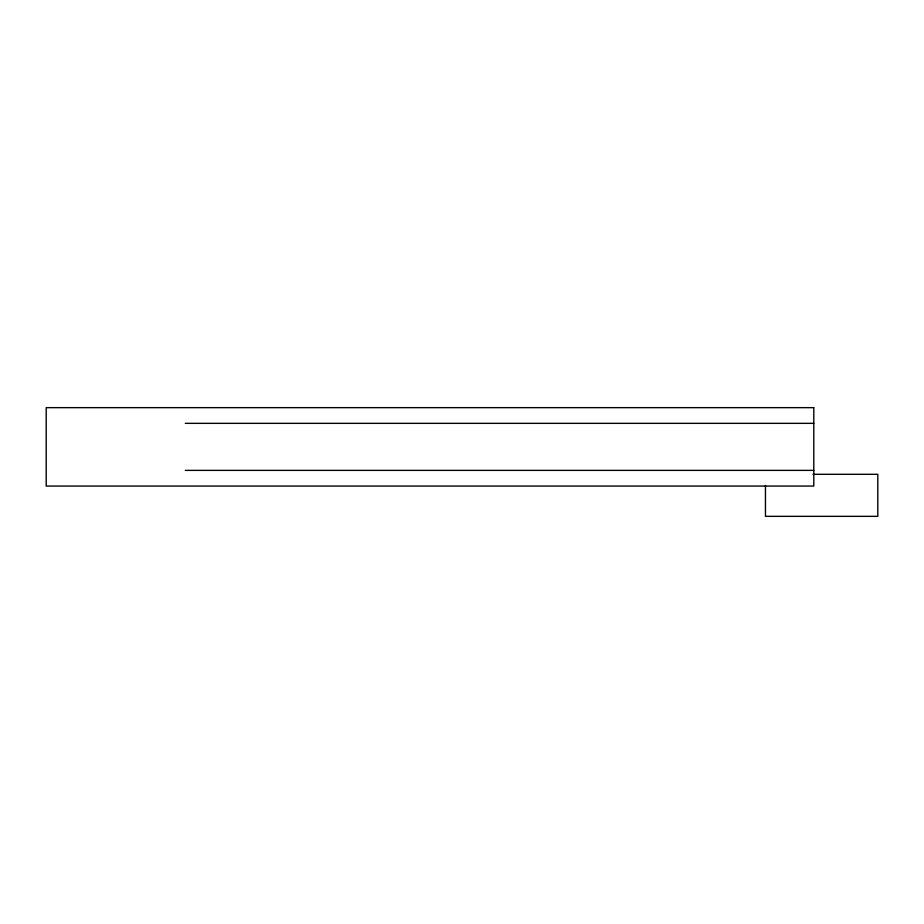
<?xml version="1.0" encoding="UTF-8"?>
<svg xmlns="http://www.w3.org/2000/svg" width="924" height="924" viewBox="0 0 924 924"><rect width="100%" height="100%" fill="white"/><g stroke="black" fill="none" stroke-linecap="round" stroke-linejoin="round"><path stroke-width="1.39" d="M185.308 423.342L813.79 423.342M185.308 470.374L813.79 470.374M812.981 474.301L877.8 474.301L877.8 516.343L765.453 516.343L765.453 485.504M813.79 407.657L46.2 407.657L46.2 486.059L813.79 486.059L813.79 407.657"/></g></svg>
